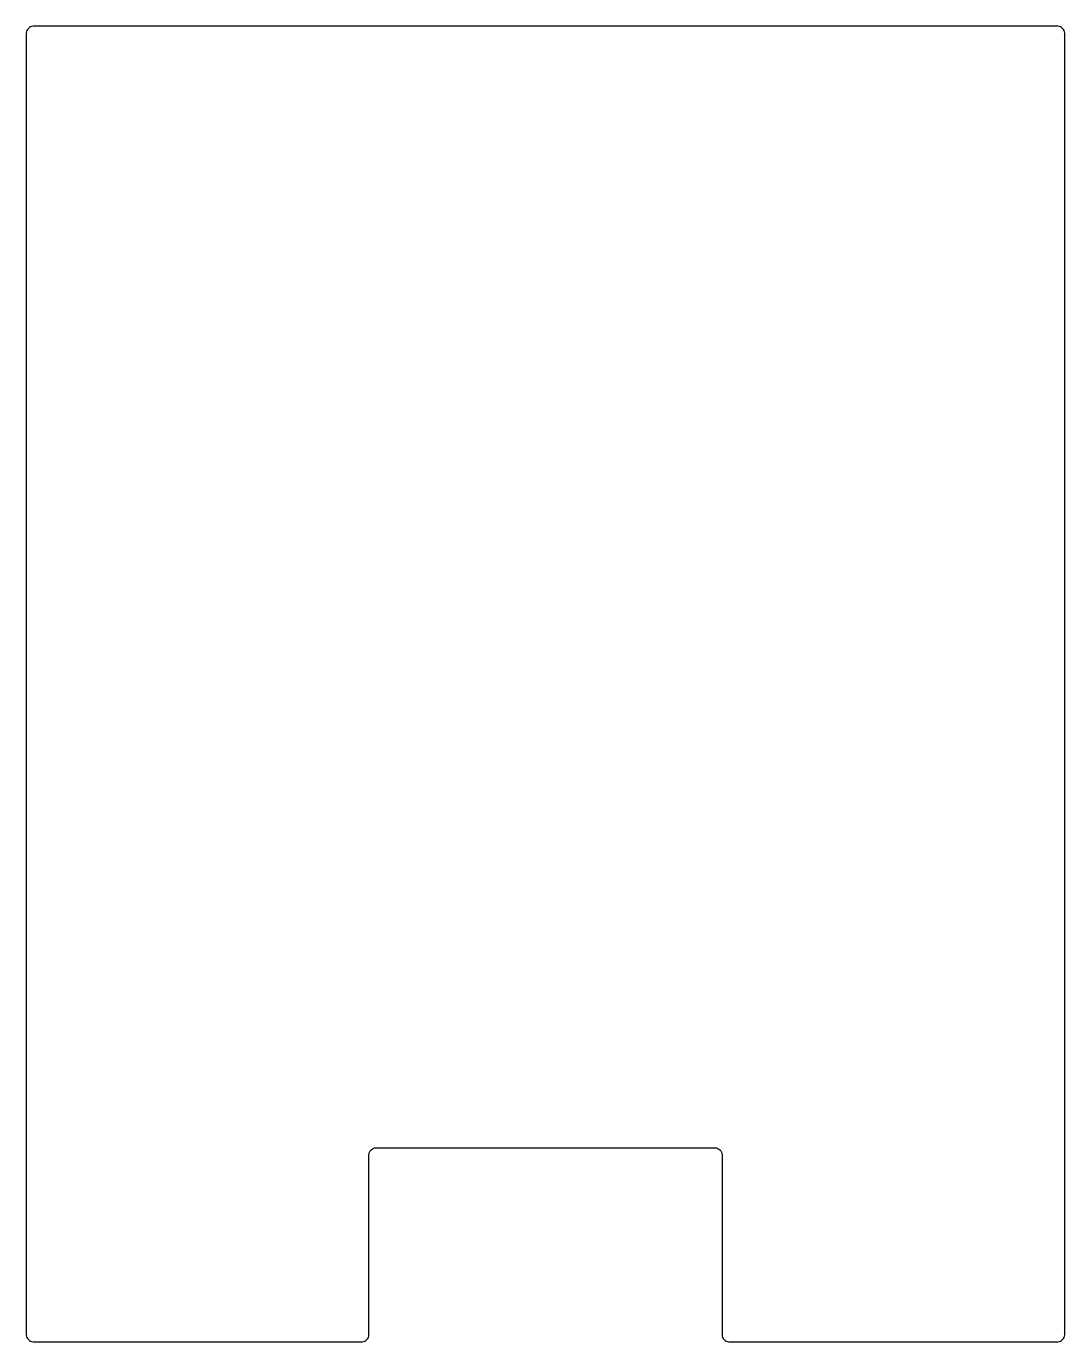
# Model space of a CAD drawing. Header units: millimetres. Extents: x -300 to 0, y -380 to 0.
import ezdxf

# ---------------------------------------------------------------- set-up
doc = ezdxf.new("R2010")
doc.units = ezdxf.units.MM
doc.layers.get('0').update_dxf_attribs({"linetype": 'CONTINUOUS'})

msp = doc.modelspace()

# ---------------------------------------------------------------- linework, layer by layer
msp.add_lwpolyline([(-300, -378, 0.414214), (-298, -380), (-203, -380, 0.414214), (-201, -378), (-201, -326, -0.414214), (-199, -324), (-101, -324, -0.414214), (-99, -326), (-99, -378, 0.414214), (-97, -380), (-2, -380, 0.414214), (0, -378), (0, -2, 0.414214), (-2, 0), (-298, 0, 0.414214), (-300, -2)], format="xyb", close=True)

doc.saveas('drawing.dxf')
